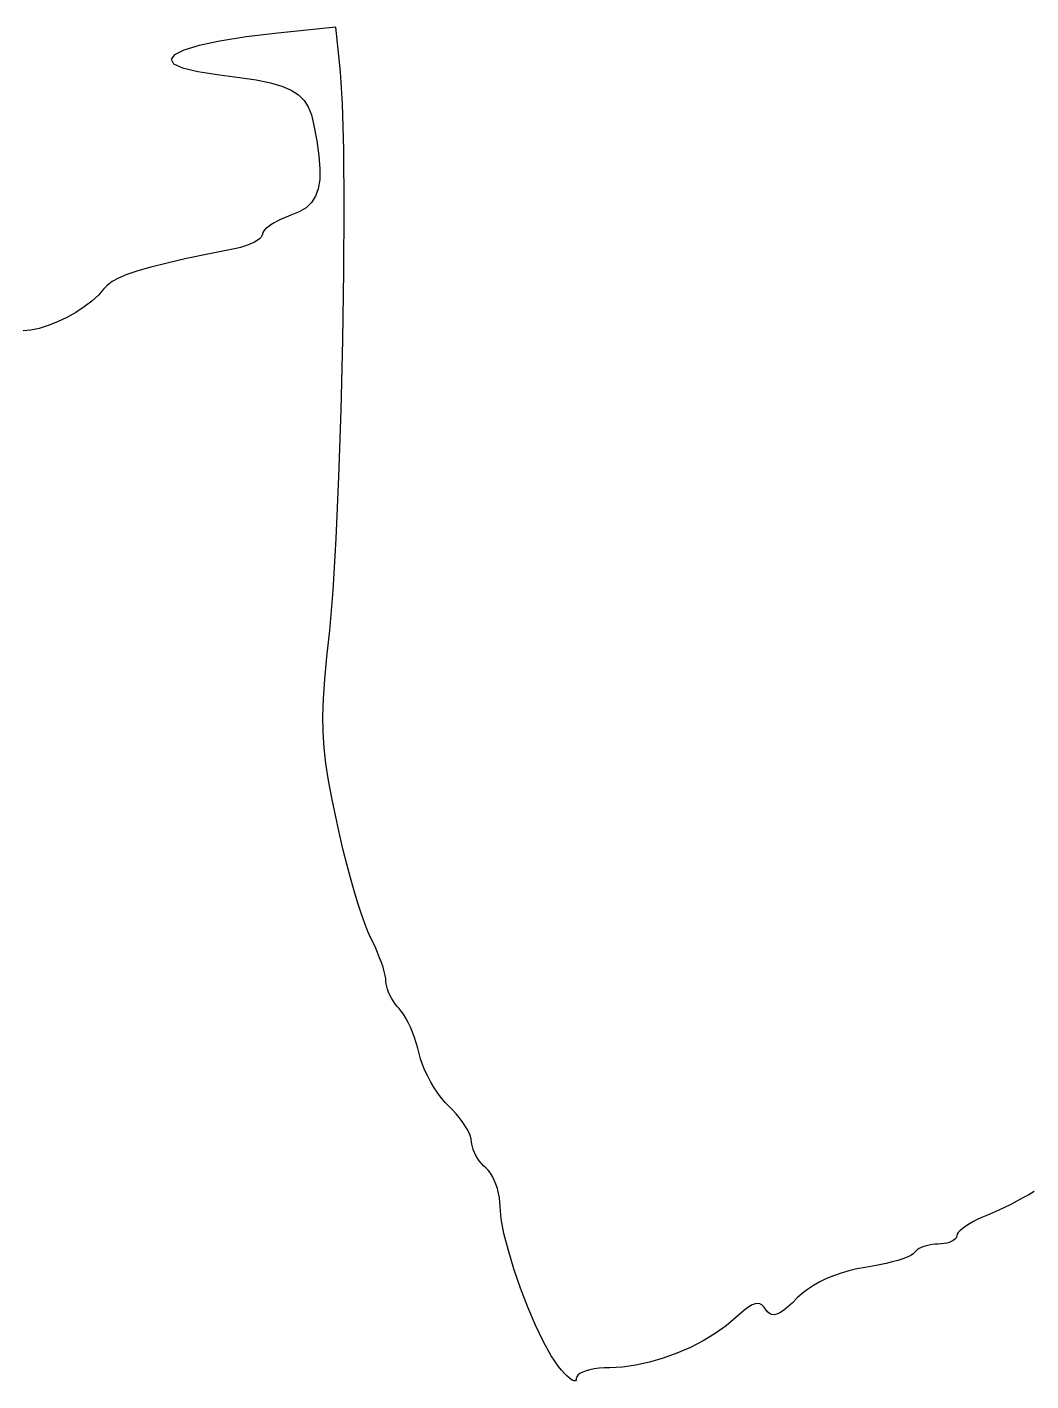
# Model space of a CAD drawing. Header units: millimetres. Extents: x 0 to 1242, y -2208 to 0.
# Drawn here: x 398.3 to 503.8, y -1358.4 to -1216.1 of the extents above; entities that cross this region are included whole.
import ezdxf

# ---------------------------------------------------------------- set-up
doc = ezdxf.new("R2010")
doc.units = ezdxf.units.MM
doc.layers.get('0').update_dxf_attribs({"linetype": 'CONTINUOUS'})

msp = doc.modelspace()

# ---------------------------------------------------------------- linework, layer by layer
for p, q in [((424.614, -1216.691), (421.299279, -1217.086402)), ((430.728, -1216.059), (424.614, -1216.691)), ((431.227, -1220.78), (430.728, -1216.059)), ((416.354493, -1217.990474), (414.758016, -1218.475048)), ((418.540512, -1217.523576), (416.354493, -1217.990474)), ((421.299279, -1217.086402), (418.540512, -1217.523576)), ((413.767875, -1218.96525), (413.400864, -1219.449032)), ((413.400864, -1219.449032), (413.673777, -1219.914346)), ((414.758016, -1218.475048), (413.767875, -1218.96525)), ((413.673777, -1219.914346), (414.603408, -1220.349144)), ((414.603408, -1220.349144), (416.206551, -1220.741378)), ((416.206551, -1220.741378), (418.5, -1221.079)), ((418.5, -1221.079), (420.595238, -1221.343578)), ((431.441402, -1224.126834), (431.227, -1220.78)), ((420.595238, -1221.343578), (422.365864, -1221.622544)), ((422.365864, -1221.622544), (423.841446, -1221.931246)), ((423.841446, -1221.931246), (425.051552, -1222.285032)), ((425.051552, -1222.285032), (426.02575, -1222.69925)), ((426.02575, -1222.69925), (426.793608, -1223.189248)), ((426.793608, -1223.189248), (427.384694, -1223.770374)), ((427.384694, -1223.770374), (427.828576, -1224.457976)), ((427.828576, -1224.457976), (428.154822, -1225.267402)), ((428.154822, -1225.267402), (428.393, -1226.214)), ((431.564736, -1228.969312), (431.441402, -1224.126834)), ((428.393, -1226.214), (428.728053, -1228.033527)), ((428.728053, -1228.033527), (428.949664, -1229.605776)), ((428.949664, -1229.605776), (429.052511, -1230.952149)), ((431.603794, -1234.956998), (431.564736, -1228.969312)), ((429.052511, -1230.952149), (429.031272, -1232.094048)), ((429.031272, -1232.094048), (428.880625, -1233.052875)), ((428.595248, -1233.850032), (428.169819, -1234.506921)), ((428.880625, -1233.052875), (428.595248, -1233.850032)), ((427.599016, -1235.044944), (426.877517, -1235.485503)), ((428.169819, -1234.506921), (427.599016, -1235.044944)), ((431.565368, -1241.739456), (431.603794, -1234.956998)), ((424.2312, -1236.64816), (423.88125, -1236.864125)), ((424.62435, -1236.434595), (424.2312, -1236.64816)), ((425.0544, -1236.2276), (424.62435, -1236.434595)), ((425.51505, -1236.031345), (425.0544, -1236.2276)), ((426, -1235.85), (425.51505, -1236.031345)), ((426.877517, -1235.485503), (426, -1235.85)), ((422.859152, -1238.158288), (422.691768, -1238.326327)), ((422.963824, -1237.993141), (422.859152, -1238.158288)), ((423, -1237.834), (422.963824, -1237.993141)), ((423.03945, -1237.668585), (423, -1237.834)), ((423.1536, -1237.48472), (423.03945, -1237.668585)), ((423.33615, -1237.286575), (423.1536, -1237.48472)), ((423.5808, -1237.07832), (423.33615, -1237.286575)), ((423.88125, -1236.864125), (423.5808, -1237.07832)), ((420.25, -1239.322), (417.43891, -1239.892652)), ((420.694416, -1239.220909), (420.25, -1239.322)), ((421.116608, -1239.100912), (420.694416, -1239.220909)), ((421.510792, -1238.965123), (421.116608, -1239.100912)), ((421.871184, -1238.816656), (421.510792, -1238.965123)), ((422.192, -1238.658625), (421.871184, -1238.816656)), ((422.467456, -1238.494144), (422.192, -1238.658625)), ((422.691768, -1238.326327), (422.467456, -1238.494144)), ((412.99303, -1240.868704), (411.292, -1241.294528)), ((415.03096, -1240.404816), (412.99303, -1240.868704)), ((417.43891, -1239.892652), (415.03096, -1240.404816)), ((407.87911, -1242.445736), (407.19448, -1242.821424)), ((408.76816, -1242.072832), (407.87911, -1242.445736)), ((409.89475, -1241.6925), (408.76816, -1242.072832)), ((411.292, -1241.294528), (409.89475, -1241.6925)), ((431.45625, -1248.96625), (431.565368, -1241.739456)), ((406.306, -1243.622), (405.76329, -1244.246136)), ((406.68115, -1243.210108), (406.306, -1243.622)), ((407.19448, -1242.821424), (406.68115, -1243.210108)), ((405.07472, -1244.869888), (404.26993, -1245.477872)), ((405.76329, -1244.246136), (405.07472, -1244.869888)), ((402.43025, -1246.585), (401.45464, -1247.053376)), ((403.37856, -1246.054704), (402.43025, -1246.585)), ((404.26993, -1245.477872), (403.37856, -1246.054704)), ((398.66041, -1247.933144), (397.872, -1248)), ((399.54008, -1247.742832), (398.66041, -1247.933144)), ((400.48137, -1247.444448), (399.54008, -1247.742832)), ((401.45464, -1247.053376), (400.48137, -1247.444448)), ((431.283232, -1256.286944), (431.45625, -1248.96625)), ((431.053106, -1263.351102), (431.283232, -1256.286944)), ((430.772664, -1269.808288), (431.053106, -1263.351102)), ((430.448698, -1275.308066), (430.772664, -1269.808288)), ((430.088, -1279.5), (430.448698, -1275.308066)), ((429.794696, -1282.257373), (430.088, -1279.5)), ((429.574448, -1284.619064), (429.794696, -1282.257373)), ((429.430352, -1286.670831), (429.574448, -1284.619064)), ((429.365504, -1288.498432), (429.430352, -1286.670831)), ((429.383, -1290.187625), (429.365504, -1288.498432)), ((429.485936, -1291.824168), (429.383, -1290.187625)), ((429.677408, -1293.493819), (429.485936, -1291.824168)), ((429.960512, -1295.282336), (429.677408, -1293.493819)), ((430.338344, -1297.275477), (429.960512, -1295.282336)), ((430.814, -1299.559), (430.338344, -1297.275477)), ((431.148636, -1301.064841), (430.814, -1299.559)), ((431.507968, -1302.575488), (431.148636, -1301.064841)), ((431.884532, -1304.065327), (431.507968, -1302.575488)), ((432.270864, -1305.508744), (431.884532, -1304.065327)), ((432.6595, -1306.880125), (432.270864, -1305.508744)), ((433.042976, -1308.153856), (432.6595, -1306.880125)), ((433.413828, -1309.304323), (433.042976, -1308.153856)), ((433.764592, -1310.305912), (433.413828, -1309.304323)), ((434.087804, -1311.133009), (433.764592, -1310.305912)), ((434.376, -1311.76), (434.087804, -1311.133009)), ((434.638471, -1312.287042), (434.376, -1311.76)), ((434.887808, -1312.825496), (434.638471, -1312.287042)), ((435.120597, -1313.365654), (434.887808, -1312.825496)), ((435.333424, -1313.897808), (435.120597, -1313.365654)), ((435.522875, -1314.41225), (435.333424, -1313.897808)), ((435.685536, -1314.899272), (435.522875, -1314.41225)), ((435.817993, -1315.349166), (435.685536, -1314.899272)), ((435.916832, -1315.752224), (435.817993, -1315.349166)), ((435.978639, -1316.098738), (435.916832, -1315.752224)), ((436, -1316.379), (435.978639, -1316.098738)), ((436.018118, -1316.636061), (436, -1316.379)), ((436.070544, -1316.915448), (436.018118, -1316.636061)), ((436.154386, -1317.211167), (436.070544, -1316.915448)), ((436.266752, -1317.517224), (436.154386, -1317.211167)), ((436.40475, -1317.827625), (436.266752, -1317.517224)), ((436.565488, -1318.136376), (436.40475, -1317.827625)), ((436.746074, -1318.437483), (436.565488, -1318.136376)), ((436.943616, -1318.724952), (436.746074, -1318.437483)), ((437.155222, -1318.992789), (436.943616, -1318.724952)), ((437.378, -1319.235), (437.155222, -1318.992789)), ((437.61045, -1319.501786), (437.378, -1319.235)), ((437.85004, -1319.840728), (437.61045, -1319.501786)), ((438.09233, -1320.241902), (437.85004, -1319.840728)), ((438.33288, -1320.695384), (438.09233, -1320.241902)), ((438.56725, -1321.19125), (438.33288, -1320.695384)), ((438.791, -1321.719576), (438.56725, -1321.19125)), ((438.99969, -1322.270438), (438.791, -1321.719576)), ((439.18888, -1322.833912), (438.99969, -1322.270438)), ((439.35413, -1323.400074), (439.18888, -1322.833912)), ((439.491, -1323.959), (439.35413, -1323.400074)), ((439.641137, -1324.528885), (439.491, -1323.959)), ((439.844776, -1325.12676), (439.641137, -1324.528885)), ((440.095359, -1325.740955), (439.844776, -1325.12676)), ((440.386328, -1326.3598), (440.095359, -1325.740955)), ((440.711125, -1326.971625), (440.386328, -1326.3598)), ((441.063192, -1327.56476), (440.711125, -1326.971625)), ((441.435971, -1328.127535), (441.063192, -1327.56476)), ((441.822904, -1328.64828), (441.435971, -1328.127535)), ((442.217433, -1329.115325), (441.822904, -1328.64828)), ((442.613, -1329.517), (442.217433, -1329.115325)), ((442.998895, -1329.894567), (442.613, -1329.517)), ((443.36544, -1330.291856), (442.998895, -1329.894567)), ((443.707625, -1330.701049), (443.36544, -1330.291856)), ((444.02044, -1331.114328), (443.707625, -1330.701049)), ((444.298875, -1331.523875), (444.02044, -1331.114328)), ((444.53792, -1331.921872), (444.298875, -1331.523875)), ((444.732565, -1332.300501), (444.53792, -1331.921872)), ((444.8778, -1332.651944), (444.732565, -1332.300501)), ((444.968615, -1332.968383), (444.8778, -1332.651944)), ((445, -1333.242), (444.968615, -1332.968383)), ((445.019725, -1333.502905), (445, -1333.242)), ((445.0768, -1333.78256), (445.019725, -1333.502905)), ((445.168075, -1334.075175), (445.0768, -1333.78256)), ((445.2904, -1334.37496), (445.168075, -1334.075175)), ((445.440625, -1334.676125), (445.2904, -1334.37496)), ((445.6156, -1334.97288), (445.440625, -1334.676125)), ((445.812175, -1335.259435), (445.6156, -1334.97288)), ((446.0272, -1335.53), (445.812175, -1335.259435)), ((446.257525, -1335.778785), (446.0272, -1335.53)), ((446.5, -1336), (446.257525, -1335.778785)), ((446.742475, -1336.238661), (446.5, -1336)), ((446.9728, -1336.537928), (446.742475, -1336.238661)), ((447.187825, -1336.889227), (446.9728, -1336.537928)), ((447.3844, -1337.283984), (447.187825, -1336.889227)), ((447.559375, -1337.713625), (447.3844, -1337.283984)), ((447.7096, -1338.169576), (447.559375, -1337.713625)), ((447.831925, -1338.643263), (447.7096, -1338.169576)), ((447.9232, -1339.126112), (447.831925, -1338.643263)), ((447.980275, -1339.609549), (447.9232, -1339.126112)), ((502.960016, -1339.152328), (502.325, -1339.495125)), ((503.572808, -1338.807359), (502.960016, -1339.152328)), ((504.150992, -1338.466776), (503.572808, -1338.807359)), ((448, -1340.085), (447.980275, -1339.609549)), ((448.10567, -1341.333891), (448, -1340.085)), ((499.810376, -1340.713433), (499.25, -1340.947)), ((500.410448, -1340.444904), (499.810376, -1340.713433)), ((501.037832, -1340.147971), (500.410448, -1340.444904)), ((501.680144, -1339.829192), (501.037832, -1340.147971)), ((502.325, -1339.495125), (501.680144, -1339.829192)), ((448.40304, -1342.893288), (448.10567, -1341.333891)), ((496.9545, -1342.119875), (496.629056, -1342.352152)), ((497.333584, -1341.880728), (496.9545, -1342.119875)), ((497.759492, -1341.639289), (497.333584, -1341.880728)), ((498.225408, -1341.400136), (497.759492, -1341.639289)), ((498.724516, -1341.167847), (498.225408, -1341.400136)), ((499.25, -1340.947), (498.724516, -1341.167847)), ((448.86265, -1344.682677), (448.40304, -1342.893288)), ((495.782596, -1343.524308), (495.624352, -1343.639496)), ((495.900664, -1343.398272), (495.782596, -1343.524308)), ((495.974488, -1343.263224), (495.900664, -1343.398272)), ((496, -1343.121), (495.974488, -1343.263224)), ((496.042724, -1342.961983), (496, -1343.121)), ((496.166352, -1342.777784), (496.042724, -1342.961983)), ((496.364068, -1342.572981), (496.166352, -1342.777784)), ((496.629056, -1342.352152), (496.364068, -1342.572981)), ((449.45504, -1346.621544), (448.86265, -1344.682677)), ((491.571, -1344.885), (491.421825, -1345.036997)), ((491.684971, -1344.741879), (491.571, -1344.885)), ((491.842808, -1344.605952), (491.684971, -1344.741879)), ((492.039297, -1344.479073), (491.842808, -1344.605952)), ((492.269224, -1344.363096), (492.039297, -1344.479073)), ((492.527375, -1344.259875), (492.269224, -1344.363096)), ((492.808536, -1344.171264), (492.527375, -1344.259875)), ((493.107493, -1344.099117), (492.808536, -1344.171264)), ((493.419032, -1344.045288), (493.107493, -1344.099117)), ((493.737939, -1344.011631), (493.419032, -1344.045288)), ((494.059, -1344), (493.737939, -1344.011631)), ((494.372872, -1343.988456), (494.059, -1344)), ((494.670976, -1343.955048), (494.372872, -1343.988456)), ((494.949244, -1343.901612), (494.670976, -1343.955048)), ((495.203608, -1343.829984), (494.949244, -1343.901612)), ((495.43, -1343.742), (495.203608, -1343.829984)), ((495.624352, -1343.639496), (495.43, -1343.742)), ((487.143945, -1346.340813), (486.387, -1346.465)), ((487.87692, -1346.200264), (487.143945, -1346.340813)), ((488.575035, -1346.046671), (487.87692, -1346.200264)), ((489.2274, -1345.883352), (488.575035, -1346.046671)), ((489.823125, -1345.713625), (489.2274, -1345.883352)), ((490.35132, -1345.540808), (489.823125, -1345.713625)), ((490.801095, -1345.368219), (490.35132, -1345.540808)), ((491.16156, -1345.199176), (490.801095, -1345.368219)), ((491.421825, -1345.036997), (491.16156, -1345.199176)), ((450.15075, -1348.629375), (449.45504, -1346.621544)), ((482.305625, -1347.63475), (481.595256, -1347.979664)), ((483.056584, -1347.324456), (482.305625, -1347.63475)), ((483.844167, -1347.050558), (483.056584, -1347.324456)), ((484.664408, -1346.814832), (483.844167, -1347.050558)), ((485.513341, -1346.619054), (484.664408, -1346.814832)), ((486.387, -1346.465), (485.513341, -1346.619054)), ((450.92032, -1350.625656), (450.15075, -1348.629375)), ((479.747349, -1349.204366), (479.239, -1349.67)), ((480.312152, -1348.766248), (479.747349, -1349.204366)), ((480.929443, -1348.357422), (480.312152, -1348.766248)), ((481.595256, -1347.979664), (480.929443, -1348.357422)), ((451.73429, -1352.529873), (450.92032, -1350.625656)), ((474.141898, -1350.599706), (473.747432, -1350.888304)), ((474.488376, -1350.396272), (474.141898, -1350.599706)), ((474.79325, -1350.27625), (474.488376, -1350.396272)), ((475.062904, -1350.237888), (474.79325, -1350.27625)), ((475.303722, -1350.279434), (475.062904, -1350.237888)), ((475.522088, -1350.399136), (475.303722, -1350.279434)), ((475.724386, -1350.595242), (475.522088, -1350.399136)), ((475.917, -1350.866), (475.724386, -1350.595242)), ((478.21268, -1350.632464), (477.788695, -1350.970356)), ((478.694085, -1350.199748), (478.21268, -1350.632464)), ((479.239, -1349.67), (478.694085, -1350.199748)), ((472.789, -1351.728), (471.769885, -1352.592952)), ((473.298594, -1351.263818), (472.789, -1351.728)), ((473.747432, -1350.888304), (473.298594, -1351.263818)), ((476.109565, -1351.130052), (475.917, -1350.866)), ((476.31692, -1351.314736), (476.109565, -1351.130052)), ((476.545155, -1351.417844), (476.31692, -1351.314736)), ((476.80036, -1351.437168), (476.545155, -1351.417844)), ((477.088625, -1351.3705), (476.80036, -1351.437168)), ((477.41604, -1351.215632), (477.088625, -1351.3705)), ((477.788695, -1350.970356), (477.41604, -1351.215632)), ((452.5632, -1354.261512), (451.73429, -1352.529873)), ((470.61472, -1353.409856), (469.348975, -1354.168584)), ((471.769885, -1352.592952), (470.61472, -1353.409856)), ((453.37759, -1355.740059), (452.5632, -1354.261512)), ((467.99812, -1354.859008), (466.587625, -1355.471)), ((469.348975, -1354.168584), (467.99812, -1354.859008)), ((454.148, -1356.885), (453.37759, -1355.740059)), ((465.14296, -1355.994432), (463.689595, -1356.419176)), ((466.587625, -1355.471), (465.14296, -1355.994432)), ((454.447473, -1357.255664), (454.148, -1356.885)), ((454.731904, -1357.578712), (454.447473, -1357.255664)), ((454.997411, -1357.851528), (454.731904, -1357.578712)), ((456.1784, -1357.774272), (456.04576, -1357.949644)), ((456.39096, -1357.611128), (456.1784, -1357.774272)), ((456.67648, -1357.462456), (456.39096, -1357.611128)), ((457.028, -1357.3305), (456.67648, -1357.462456)), ((457.43856, -1357.217504), (457.028, -1357.3305)), ((457.9012, -1357.125712), (457.43856, -1357.217504)), ((458.40896, -1357.057368), (457.9012, -1357.125712)), ((458.95488, -1357.014716), (458.40896, -1357.057368)), ((459.532, -1357), (458.95488, -1357.014716)), ((460.858645, -1356.932088), (459.532, -1357)), ((462.253, -1356.735104), (460.858645, -1356.932088)), ((463.689595, -1356.419176), (462.253, -1356.735104)), ((455.240112, -1358.071496), (454.997411, -1357.851528)), ((455.456125, -1358.236), (455.240112, -1358.071496)), ((455.641568, -1358.342424), (455.456125, -1358.236)), ((455.792559, -1358.388152), (455.641568, -1358.342424)), ((455.905216, -1358.370568), (455.792559, -1358.388152)), ((455.975657, -1358.287056), (455.905216, -1358.370568)), ((456, -1358.135), (455.975657, -1358.287056)), ((456.04576, -1357.949644), (456, -1358.135))]:
    msp.add_line(p, q)

doc.saveas('drawing.dxf')
